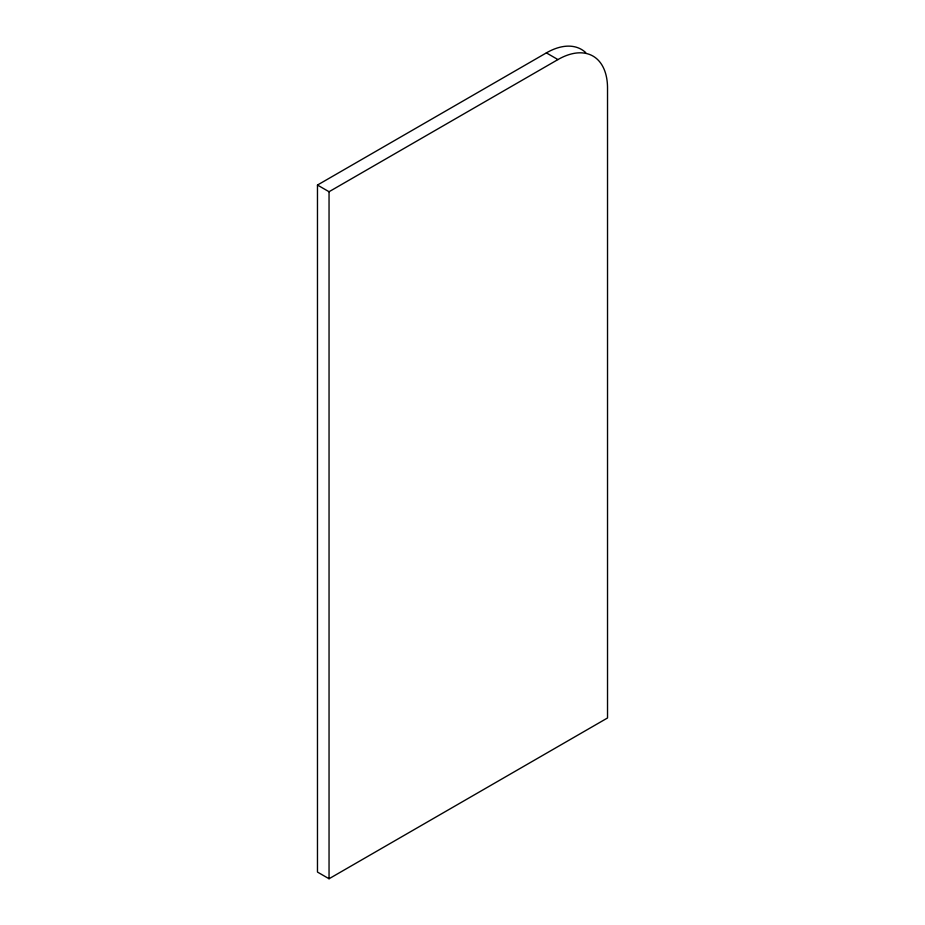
<?xml version="1.0" encoding="UTF-8"?>
<svg xmlns="http://www.w3.org/2000/svg" width="925" height="925" viewBox="0 0 925 925"><rect width="100%" height="100%" fill="white"/><g stroke="black" fill="none" stroke-linecap="round" stroke-linejoin="round"><path stroke-width="1.39" d="M546.374 52.887L557.948 59.57A70.115 40.48 -60 0 1 607.528 88.199L607.528 717.973L329.046 878.75L317.472 872.067L317.472 185.046L546.374 52.887A70.115 40.48 -60 0 1 585.71 52.586M317.472 185.046L329.046 191.729L557.948 59.57M329.046 191.729L329.046 878.75"/></g></svg>
